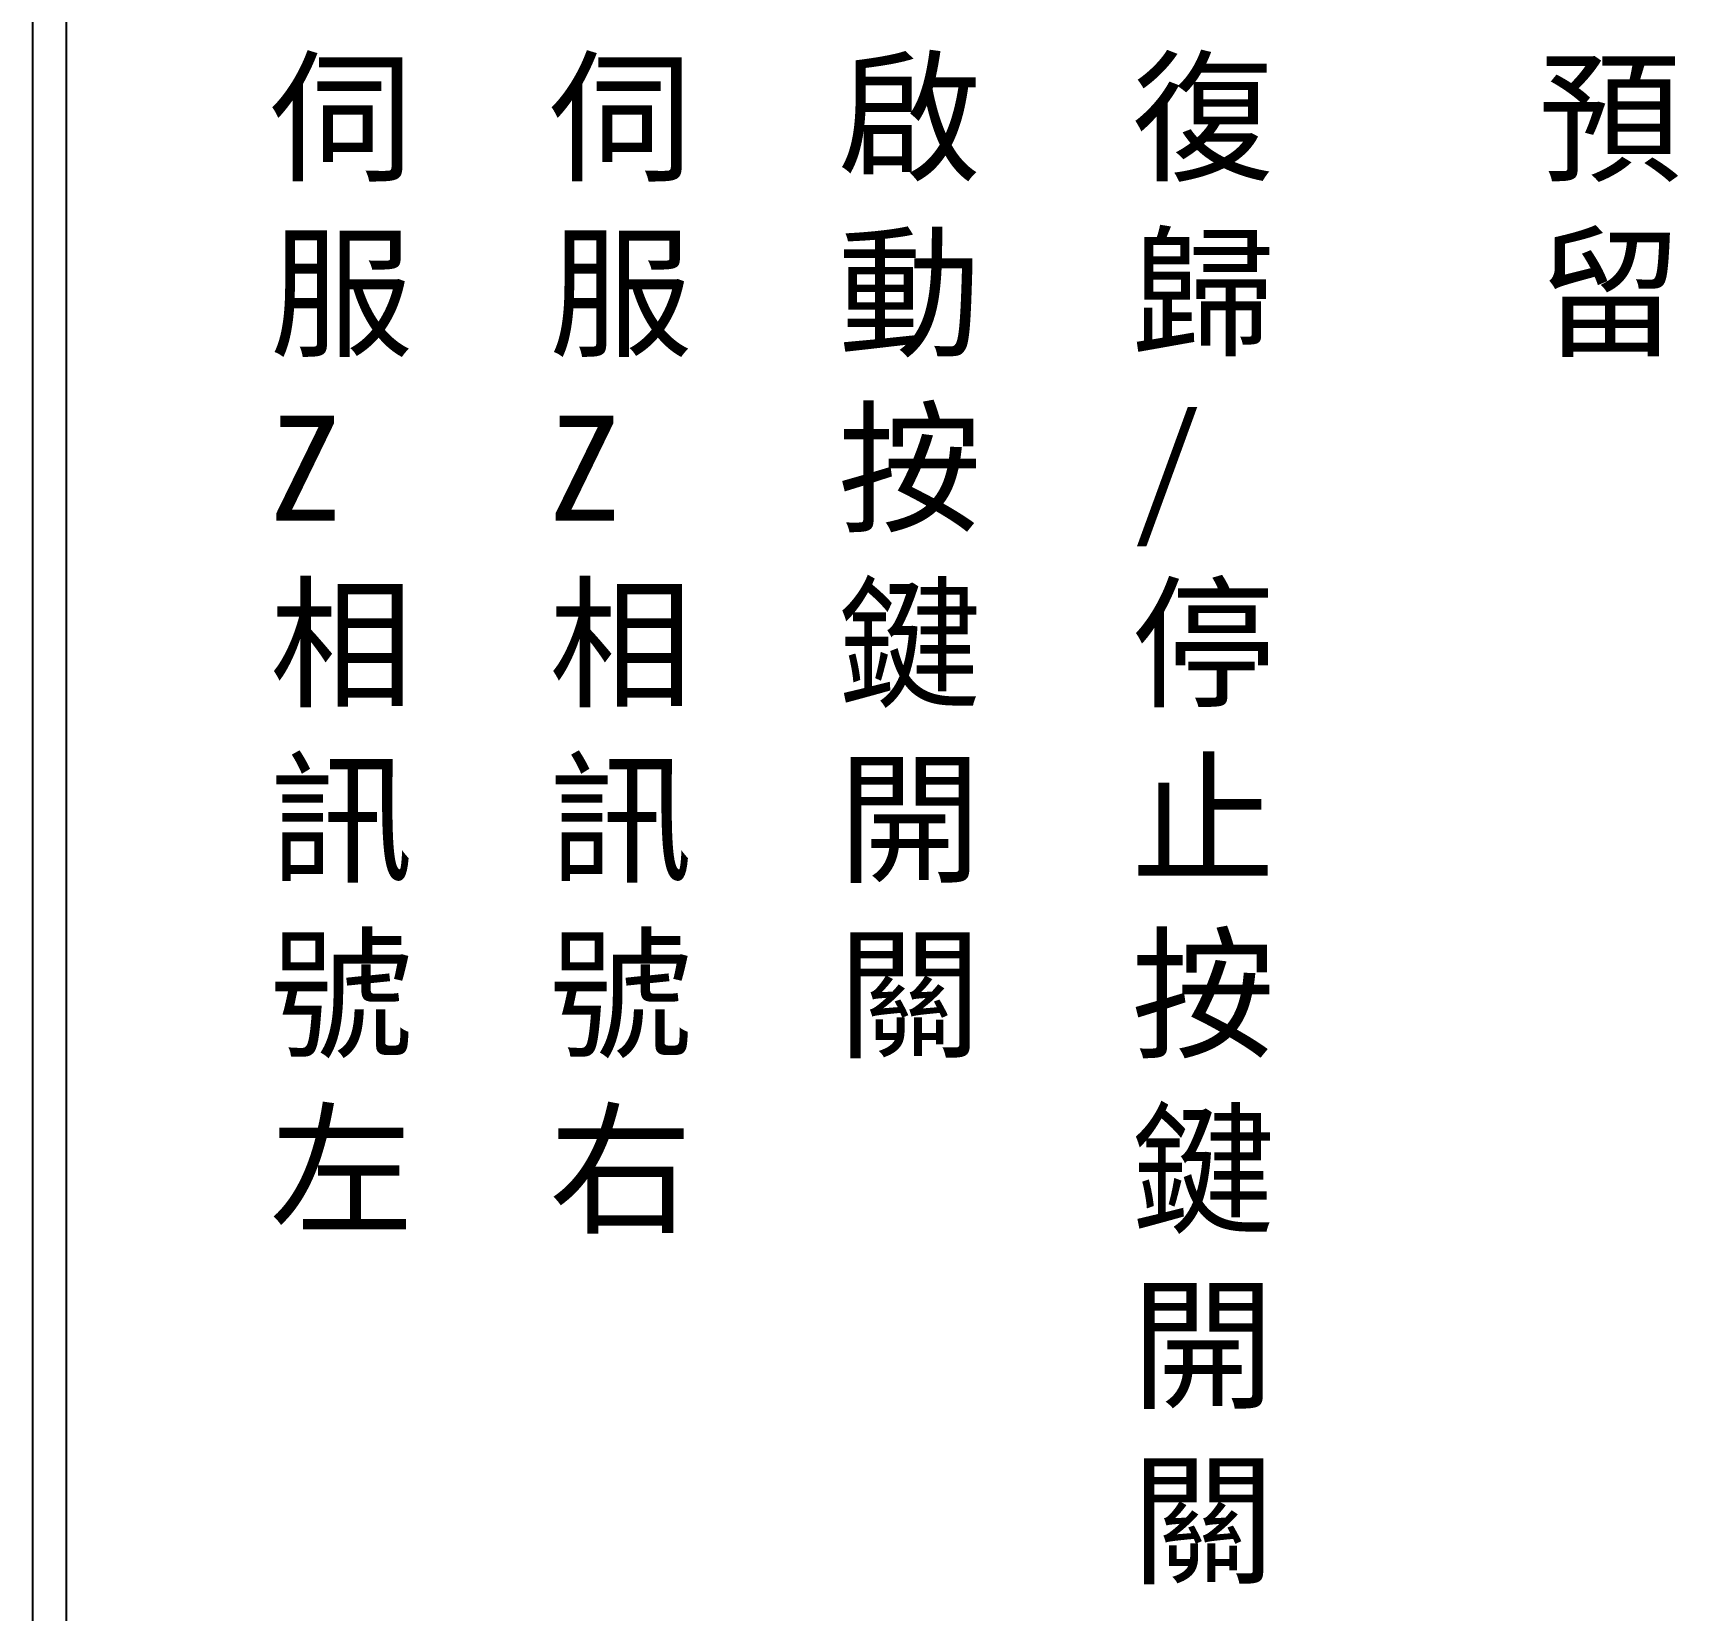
# Model space of a CAD drawing. Extents: x 325 to 612, y 3 to 207.
# Drawn here: x 325.3 to 386.3, y 39.9 to 98.4 of the extents above; entities that cross this region are included whole.
import ezdxf

# ---------------------------------------------------------------- set-up
doc = ezdxf.new("R2010")
doc.units = 0
doc.layers.add('圖框層', color=7, linetype='CONTINUOUS')
doc.layers.add('標尺寸層', color=3, linetype='CONTINUOUS')
doc.styles.add('CNS', font='romanc.shx', dxfattribs={"bigfont": 'chineset.shx'})

msp = doc.modelspace()

# ---------------------------------------------------------------- linework, layer by layer
at = {"layer": '圖框層', "color": 7}
for p, q in [((325.319, 3), (325.319, 206.969)), ((326.569, 4.25), (326.569, 205.719))]:
    msp.add_line(p, q, dxfattribs=at)

# ---------------------------------------------------------------- texts
at = {"layer": '標尺寸層', "color": 7, "char_height": 3.9, "width": 4.96081, "attachment_point": 1, "style": 'CNS'}
for s, insert in [('{\\fDFKai-SB|b0|i0|c136|p65;伺服Z相訊號左}', (334.097, 97.234)), ('{\\fDFKai-SB|b0|i0|c136|p65;伺服Z相訊號右}', (344.45, 97.234)), ('{\\fDFKai-SB|b0|i0|c136|p65;啟動按鍵開關}', (355.156, 97.234)), ('{\\fDFKai-SB|b0|i0|c136|p65;復歸\\P/\\P停止按鍵開關}', (366.036, 97.234)), ('{\\fDFKai-SB|b0|i0|c136|p65;預留}', (381.115, 97.234))]:
    msp.add_mtext(s, dxfattribs=dict(at, insert=insert))

doc.saveas('drawing.dxf')
